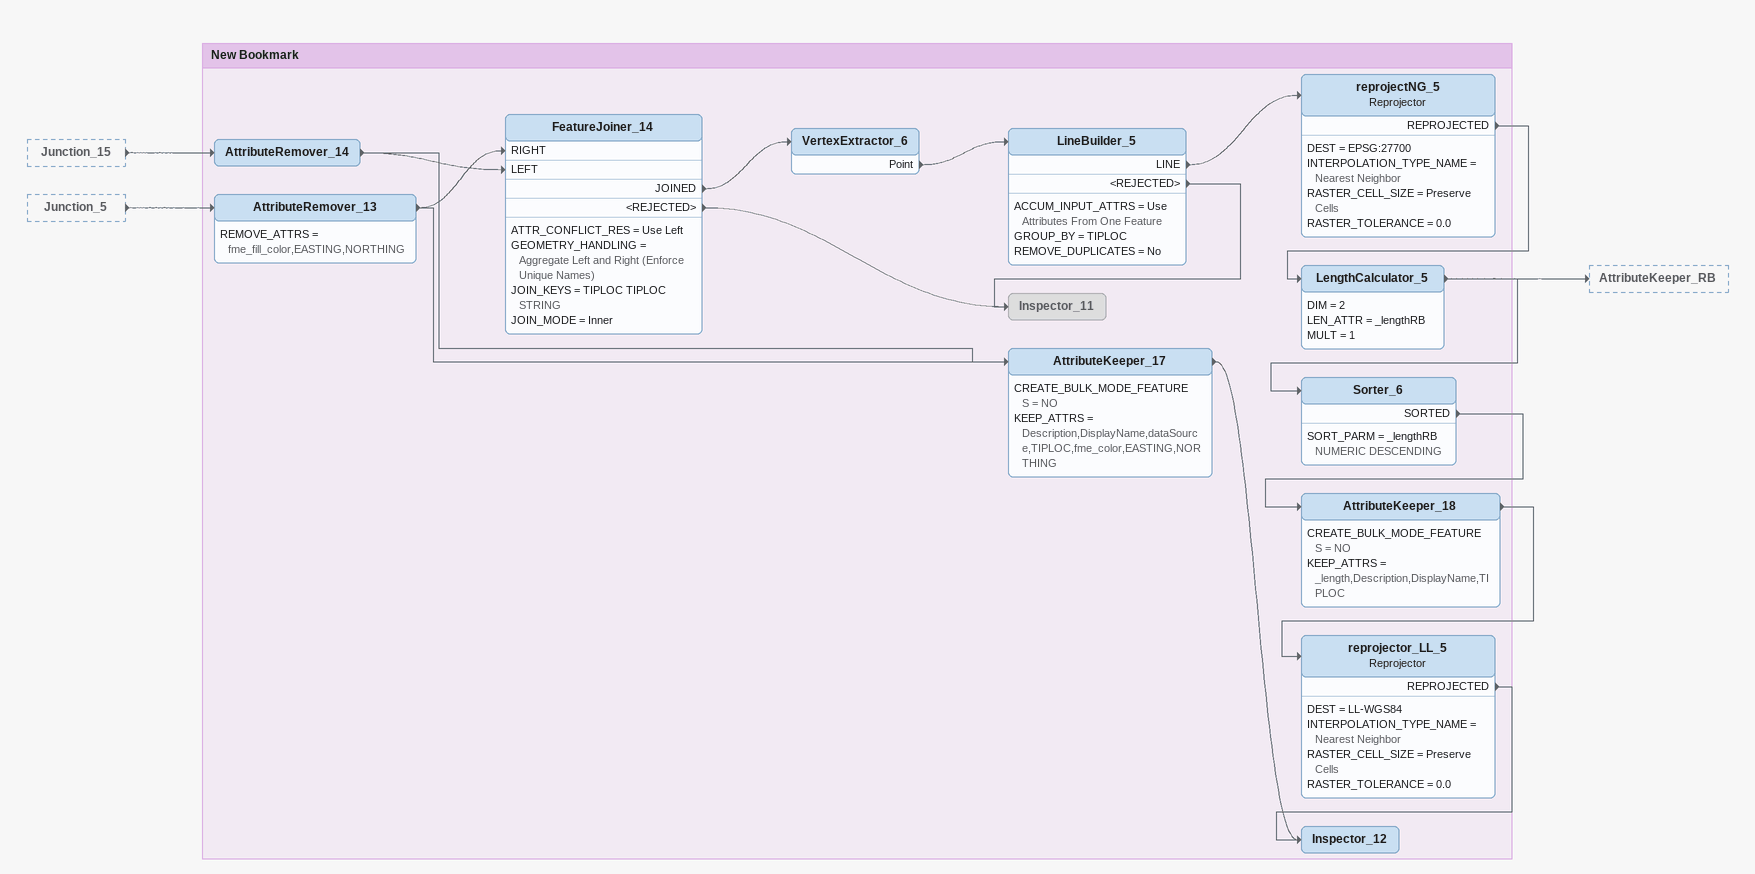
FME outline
Junction_15 [outside]
    -> AttributeRemover_14
Junction_5 [outside]
    -> AttributeRemover_13

Bookmark: New Bookmark
AttributeRemover_14
    -> AttributeKeeper_17
    -> FeatureJoiner_14 [LEFT]
AttributeRemover_13
    REMOVE_ATTRS = fme_fill_color,EASTING,NORTHING
    -> AttributeKeeper_17
    -> FeatureJoiner_14 [RIGHT]
FeatureJoiner_14
    ATTR_CONFLICT_RES = Use Left
    GEOMETRY_HANDLING = Aggregate Left and Right (Enforce Unique Names)
    JOIN_KEYS = TIPLOC TIPLOC STRING
    JOIN_MODE = Inner
    JOINED -> VertexExtractor_6
    <REJECTED> -> Inspector_11
VertexExtractor_6
    Point -> LineBuilder_5
LineBuilder_5
    ACCUM_INPUT_ATTRS = Use Attributes From One Feature
    GROUP_BY = TIPLOC
    REMOVE_DUPLICATES = No
    LINE -> reprojectNG_5
    <REJECTED> -> Inspector_11
reprojectNG_5: Reprojector
    DEST = EPSG:27700
    INTERPOLATION_TYPE_NAME = Nearest Neighbor
    RASTER_CELL_SIZE = Preserve Cells
    RASTER_TOLERANCE = 0.0
    REPROJECTED -> LengthCalculator_5
LengthCalculator_5
    DIM = 2
    LEN_ATTR = _lengthRB
    MULT = 1
    -> Sorter_6
    -> AttributeKeeper_RB
Sorter_6
    SORT_PARM = _lengthRB NUMERIC DESCENDING
    SORTED -> AttributeKeeper_18
AttributeKeeper_18
    CREATE_BULK_MODE_FEATURES = NO
    KEEP_ATTRS = _length,Description,DisplayName,TIPLOC
    -> reprojector_LL_5
reprojector_LL_5: Reprojector
    DEST = LL-WGS84
    INTERPOLATION_TYPE_NAME = Nearest Neighbor
    RASTER_CELL_SIZE = Preserve Cells
    RASTER_TOLERANCE = 0.0
    REPROJECTED -> Inspector_12
Inspector_11 [off]
AttributeKeeper_17
    CREATE_BULK_MODE_FEATURES = NO
    KEEP_ATTRS = Description,DisplayName,dataSource,TIPLOC,fme_color,EASTING,NORTHING
    -> Inspector_12
Inspector_12
